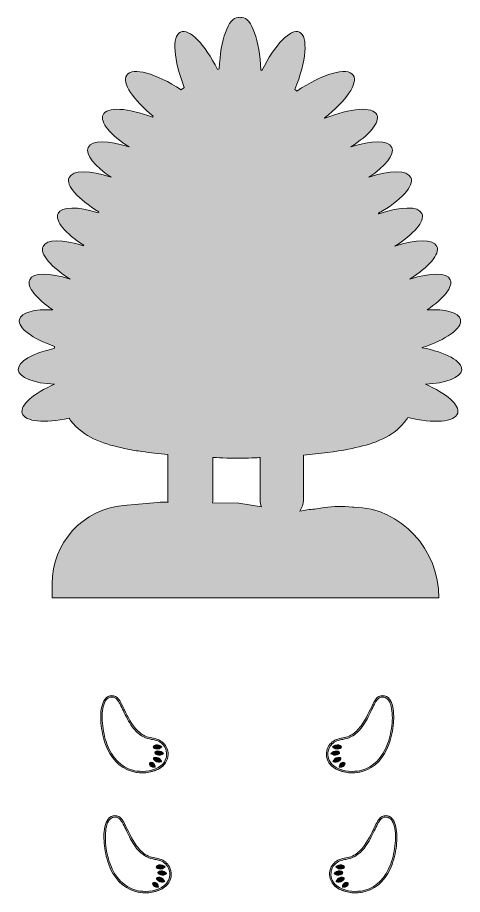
# Model space of a CAD drawing. Header units: millimetres. Extents: x 29 to 224, y -127 to -4.
# Drawn here: x 161.4 to 223.6, y -127.1 to -4.4 of the extents above; entities that cross this region are included whole.
import ezdxf

# ---------------------------------------------------------------- set-up
doc = ezdxf.new("R2010")
doc.units = ezdxf.units.MM
doc.header["$MEASUREMENT"] = 0
for name, color, linetype in [('e_0', 7, 'Continuous'), ('Layer 3', 7, 'Continuous'), ('Layer 4', 7, 'Continuous')]:
    doc.layers.add(name, color=color, linetype=linetype)

# ---------------------------------------------------------------- blocks, each defined once
blk = doc.blocks.new('block 11')
at = {"layer": 'Layer 4', "lineweight": 0}
blk.add_open_spline([(211.82, -116.8), (211.73, -116.93), (211.66, -117.06), (211.59, -117.2), (211.04, -118.25), (210.6, -119.38), (209.89, -120.34), (209.51, -120.86), (209.03, -121.32), (208.46, -121.65), (207.87, -121.99), (207.26, -121.98), (206.63, -122.17), (206.07, -122.34), (205.57, -122.73), (205.29, -123.26), (204.93, -123.95), (204.97, -124.84), (205.4, -125.48), (206.33, -126.88), (208.56, -127.13), (210.04, -126.73), (211.91, -126.22), (213.14, -124.7), (213.79, -122.92), (214.14, -121.97), (214.35, -120.97), (214.43, -119.97), (214.51, -119.08), (214.49, -118.18), (214.24, -117.33), (214.13, -116.97), (213.96, -116.61), (213.67, -116.37), (213.39, -116.14), (213.01, -116.05), (212.65, -116.13), (212.27, -116.22), (212.02, -116.49), (211.82, -116.8)], degree=3, knots=[0, 0, 0, 0, 1, 1, 1, 2, 2, 2, 3, 3, 3, 4, 4, 4, 5, 5, 5, 6, 6, 6, 7, 7, 7, 8, 8, 8, 9, 9, 9, 10, 10, 10, 11, 11, 11, 12, 12, 12, 13, 13, 13, 13], dxfattribs=at)
blk = doc.blocks.new('block 12')
at = {"layer": 'Layer 4', "lineweight": 0}
blk.add_open_spline([(176.13, -116.8), (176.21, -116.93), (176.29, -117.06), (176.36, -117.2), (176.91, -118.25), (177.35, -119.38), (178.06, -120.34), (178.44, -120.86), (178.92, -121.32), (179.48, -121.65), (180.08, -121.99), (180.68, -121.98), (181.32, -122.17), (181.88, -122.34), (182.38, -122.73), (182.65, -123.26), (183.02, -123.95), (182.98, -124.84), (182.55, -125.48), (181.62, -126.88), (179.38, -127.13), (177.91, -126.73), (176.03, -126.22), (174.81, -124.7), (174.15, -122.92), (173.8, -121.97), (173.6, -120.97), (173.52, -119.97), (173.44, -119.08), (173.45, -118.18), (173.71, -117.33), (173.82, -116.97), (173.98, -116.61), (174.27, -116.37), (174.55, -116.14), (174.94, -116.05), (175.29, -116.13), (175.67, -116.22), (175.93, -116.49), (176.13, -116.8)], degree=3, knots=[0, 0, 0, 0, 1, 1, 1, 2, 2, 2, 3, 3, 3, 4, 4, 4, 5, 5, 5, 6, 6, 6, 7, 7, 7, 8, 8, 8, 9, 9, 9, 10, 10, 10, 11, 11, 11, 12, 12, 12, 13, 13, 13, 13], dxfattribs=at)
blk = doc.blocks.new('block 13')
at = {"layer": 'Layer 4', "lineweight": 0}
blk.add_open_spline([(175.69, -100.02), (175.77, -100.14), (175.84, -100.28), (175.91, -100.41), (176.46, -101.47), (176.9, -102.59), (177.61, -103.55), (178, -104.07), (178.48, -104.54), (179.04, -104.86), (179.64, -105.21), (180.24, -105.19), (180.87, -105.38), (181.43, -105.55), (181.93, -105.95), (182.21, -106.47), (182.57, -107.16), (182.54, -108.05), (182.11, -108.69), (181.18, -110.09), (178.94, -110.34), (177.46, -109.94), (175.59, -109.43), (174.37, -107.91), (173.71, -106.13), (173.36, -105.18), (173.16, -104.18), (173.07, -103.18), (173, -102.3), (173.01, -101.39), (173.27, -100.55), (173.38, -100.19), (173.54, -99.83), (173.83, -99.59), (174.11, -99.35), (174.5, -99.26), (174.85, -99.34), (175.23, -99.43), (175.49, -99.7), (175.69, -100.02)], degree=3, knots=[0, 0, 0, 0, 1, 1, 1, 2, 2, 2, 3, 3, 3, 4, 4, 4, 5, 5, 5, 6, 6, 6, 7, 7, 7, 8, 8, 8, 9, 9, 9, 10, 10, 10, 11, 11, 11, 12, 12, 12, 13, 13, 13, 13], dxfattribs=at)
blk = doc.blocks.new('block 14')
at = {"layer": 'Layer 4', "lineweight": 0}
blk.add_open_spline([(211.37, -100.02), (211.29, -100.14), (211.22, -100.28), (211.15, -100.41), (210.6, -101.47), (210.16, -102.59), (209.45, -103.55), (209.06, -104.07), (208.58, -104.54), (208.02, -104.86), (207.42, -105.21), (206.82, -105.19), (206.19, -105.38), (205.63, -105.55), (205.13, -105.95), (204.85, -106.47), (204.49, -107.16), (204.52, -108.05), (204.95, -108.69), (205.88, -110.09), (208.12, -110.34), (209.6, -109.94), (211.47, -109.43), (212.69, -107.91), (213.35, -106.13), (213.7, -105.18), (213.9, -104.18), (213.99, -103.18), (214.06, -102.3), (214.05, -101.39), (213.79, -100.55), (213.68, -100.19), (213.52, -99.83), (213.23, -99.59), (212.95, -99.35), (212.56, -99.26), (212.21, -99.34), (211.83, -99.43), (211.57, -99.7), (211.37, -100.02)], degree=3, knots=[0, 0, 0, 0, 1, 1, 1, 2, 2, 2, 3, 3, 3, 4, 4, 4, 5, 5, 5, 6, 6, 6, 7, 7, 7, 8, 8, 8, 9, 9, 9, 10, 10, 10, 11, 11, 11, 12, 12, 12, 13, 13, 13, 13], dxfattribs=at)
blk = doc.blocks.new('block 15')
at = {"layer": 'e_0'}
h = blk.add_hatch(color=1, dxfattribs=at)
h.dxf.hatch_style = 2
edge = h.paths.add_edge_path()
edge.add_spline(control_points=[(212.91, -116.1), (212.83, -116.1), (212.74, -116.11), (212.65, -116.13), (212.27, -116.22), (212.02, -116.49), (211.82, -116.8), (211.73, -116.93), (211.66, -117.06), (211.59, -117.2), (211.04, -118.25), (210.6, -119.38), (209.89, -120.34), (209.51, -120.86), (209.03, -121.32), (208.46, -121.65), (207.87, -121.99), (207.26, -121.98), (206.63, -122.17), (206.07, -122.34), (205.57, -122.73), (205.29, -123.26), (204.93, -123.95), (204.97, -124.84), (205.4, -125.48), (206.07, -126.49), (207.42, -126.9), (208.67, -126.9), (209.16, -126.9), (209.63, -126.84), (210.04, -126.73), (211.91, -126.22), (213.14, -124.7), (213.79, -122.92), (214.14, -121.97), (214.35, -120.97), (214.43, -119.97), (214.51, -119.08), (214.49, -118.18), (214.24, -117.33), (214.13, -116.97), (213.96, -116.61), (213.67, -116.37), (213.46, -116.2), (213.19, -116.1), (212.91, -116.1), (212.91, -116.1), (212.91, -116.1), (212.91, -116.1)], knot_values=[0, 0, 0, 0, 1, 1, 1, 2, 2, 2, 3, 3, 3, 4, 4, 4, 5, 5, 5, 6, 6, 6, 7, 7, 7, 8, 8, 8, 9, 9, 9, 10, 10, 10, 11, 11, 11, 12, 12, 12, 13, 13, 13, 14, 14, 14, 15, 15, 15, 16, 16, 16, 16], degree=3, periodic=1)
edge = h.paths.add_edge_path()
edge.add_spline(control_points=[(212.91, -116.31), (213.14, -116.31), (213.37, -116.39), (213.55, -116.53), (213.76, -116.71), (213.92, -116.98), (214.04, -117.39), (214.26, -118.1), (214.32, -118.92), (214.23, -119.95), (214.14, -120.98), (213.93, -121.96), (213.61, -122.84), (212.89, -124.78), (211.61, -126.09), (209.99, -126.53), (209.59, -126.64), (209.13, -126.69), (208.67, -126.69), (207.28, -126.69), (206.12, -126.2), (205.56, -125.37), (205.18, -124.79), (205.14, -123.98), (205.47, -123.36), (205.72, -122.89), (206.16, -122.53), (206.69, -122.36), (206.9, -122.3), (207.13, -122.26), (207.34, -122.22), (207.74, -122.14), (208.15, -122.06), (208.56, -121.82), (209.12, -121.5), (209.62, -121.05), (210.05, -120.46), (210.56, -119.77), (210.94, -118.99), (211.31, -118.23), (211.45, -117.92), (211.61, -117.6), (211.77, -117.29), (211.83, -117.18), (211.9, -117.04), (211.98, -116.91), (212.2, -116.57), (212.42, -116.39), (212.7, -116.33), (212.77, -116.31), (212.84, -116.31), (212.91, -116.31)], knot_values=[0, 0, 0, 0, 0.352778, 0.352778, 0.352778, 0.705556, 0.705556, 0.705556, 1.058333, 1.058333, 1.058333, 1.411111, 1.411111, 1.411111, 1.763889, 1.763889, 1.763889, 2.116667, 2.116667, 2.116667, 2.469444, 2.469444, 2.469444, 2.822222, 2.822222, 2.822222, 3.175, 3.175, 3.175, 3.527778, 3.527778, 3.527778, 3.880556, 3.880556, 3.880556, 4.233333, 4.233333, 4.233333, 4.586111, 4.586111, 4.586111, 4.938889, 4.938889, 4.938889, 5.291667, 5.291667, 5.291667, 5.644444, 5.644444, 5.644444, 5.997222, 5.997222, 5.997222, 5.997222], degree=3, periodic=0)
edge.add_line((212.91, -116.31), (212.91, -116.31))
h = blk.add_hatch(color=1, dxfattribs=at)
h.dxf.hatch_style = 2
edge = h.paths.add_edge_path()
edge.add_spline(control_points=[(205.68, -124.21), (205.68, -124.21), (205.99, -124.47), (206.33, -124.43), (206.67, -124.39), (206.93, -124.23), (206.91, -124.06), (206.89, -123.9), (206.6, -123.8), (206.26, -123.84), (205.92, -123.88), (205.68, -124.21), (205.68, -124.21)], knot_values=[0, 0, 0, 0, 1, 1, 1, 2, 2, 2, 3, 3, 3, 4, 4, 4, 4], degree=3, periodic=1)
h = blk.add_hatch(color=1, dxfattribs=at)
h.dxf.hatch_style = 2
edge = h.paths.add_edge_path()
edge.add_spline(control_points=[(205.91, -123.27), (205.91, -123.27), (206.19, -123.57), (206.53, -123.57), (206.87, -123.57), (207.15, -123.43), (207.15, -123.27), (207.15, -123.1), (206.87, -122.97), (206.53, -122.97), (206.19, -122.97), (205.91, -123.27), (205.91, -123.27)], knot_values=[0, 0, 0, 0, 1, 1, 1, 2, 2, 2, 3, 3, 3, 4, 4, 4, 4], degree=3, periodic=1)
h = blk.add_hatch(color=1, dxfattribs=at)
h.dxf.hatch_style = 2
edge = h.paths.add_edge_path()
edge.add_spline(control_points=[(205.96, -125.33), (205.96, -125.33), (206.33, -125.49), (206.64, -125.35), (206.95, -125.21), (207.15, -124.97), (207.09, -124.82), (207.02, -124.67), (206.72, -124.66), (206.41, -124.8), (206.09, -124.94), (205.96, -125.33), (205.96, -125.33)], knot_values=[0, 0, 0, 0, 1, 1, 1, 2, 2, 2, 3, 3, 3, 4, 4, 4, 4], degree=3, periodic=1)
h = blk.add_hatch(color=1, dxfattribs=at)
h.dxf.hatch_style = 2
edge = h.paths.add_edge_path()
edge.add_spline(control_points=[(206.84, -126.1), (206.84, -126.1), (207.18, -126.19), (207.4, -126.03), (207.62, -125.86), (207.72, -125.63), (207.63, -125.5), (207.54, -125.38), (207.28, -125.41), (207.07, -125.57), (206.85, -125.73), (206.84, -126.1), (206.84, -126.1)], knot_values=[0, 0, 0, 0, 1, 1, 1, 2, 2, 2, 3, 3, 3, 4, 4, 4, 4], degree=3, periodic=1)
at = {"layer": 'e_0', "lineweight": 0}
for points, knots in [([(212.91, -116.1), (212.83, -116.1), (212.74, -116.11), (212.65, -116.13), (212.27, -116.22), (212.02, -116.49), (211.82, -116.8), (211.73, -116.93), (211.66, -117.06), (211.59, -117.2), (211.04, -118.25), (210.6, -119.38), (209.89, -120.34), (209.51, -120.86), (209.03, -121.32), (208.46, -121.65), (207.87, -121.99), (207.26, -121.98), (206.63, -122.17), (206.07, -122.34), (205.57, -122.73), (205.29, -123.26), (204.93, -123.95), (204.97, -124.84), (205.4, -125.48), (206.07, -126.49), (207.42, -126.9), (208.67, -126.9), (209.16, -126.9), (209.63, -126.84), (210.04, -126.73), (211.91, -126.22), (213.14, -124.7), (213.79, -122.92), (214.14, -121.97), (214.35, -120.97), (214.43, -119.97), (214.51, -119.08), (214.49, -118.18), (214.24, -117.33), (214.13, -116.97), (213.96, -116.61), (213.67, -116.37), (213.46, -116.2), (213.19, -116.1), (212.91, -116.1), (212.91, -116.1), (212.91, -116.1), (212.91, -116.1)], [0, 0, 0, 0, 1, 1, 1, 2, 2, 2, 3, 3, 3, 4, 4, 4, 5, 5, 5, 6, 6, 6, 7, 7, 7, 8, 8, 8, 9, 9, 9, 10, 10, 10, 11, 11, 11, 12, 12, 12, 13, 13, 13, 14, 14, 14, 15, 15, 15, 16, 16, 16, 16]), ([(212.91, -116.31), (213.14, -116.31), (213.37, -116.39), (213.55, -116.53), (213.76, -116.71), (213.92, -116.98), (214.04, -117.39), (214.26, -118.1), (214.32, -118.92), (214.23, -119.95), (214.14, -120.98), (213.93, -121.96), (213.61, -122.84), (212.89, -124.78), (211.61, -126.09), (209.99, -126.53), (209.59, -126.64), (209.13, -126.69), (208.67, -126.69), (207.28, -126.69), (206.12, -126.2), (205.56, -125.37), (205.18, -124.79), (205.14, -123.98), (205.47, -123.36), (205.72, -122.89), (206.16, -122.53), (206.69, -122.36), (206.9, -122.3), (207.13, -122.26), (207.34, -122.22), (207.74, -122.14), (208.15, -122.06), (208.56, -121.82), (209.12, -121.5), (209.62, -121.05), (210.05, -120.46), (210.56, -119.77), (210.94, -118.99), (211.31, -118.23), (211.45, -117.92), (211.61, -117.6), (211.77, -117.29), (211.83, -117.18), (211.9, -117.04), (211.98, -116.91), (212.2, -116.57), (212.42, -116.39), (212.7, -116.33), (212.77, -116.31), (212.84, -116.31), (212.91, -116.31)], [0, 0, 0, 0, 1, 1, 1, 2, 2, 2, 3, 3, 3, 4, 4, 4, 5, 5, 5, 6, 6, 6, 7, 7, 7, 8, 8, 8, 9, 9, 9, 10, 10, 10, 11, 11, 11, 12, 12, 12, 13, 13, 13, 14, 14, 14, 15, 15, 15, 16, 16, 16, 17, 17, 17, 17]), ([(205.68, -124.21), (205.68, -124.21), (205.99, -124.47), (206.33, -124.43), (206.67, -124.39), (206.93, -124.23), (206.91, -124.06), (206.89, -123.9), (206.6, -123.8), (206.26, -123.84), (205.92, -123.88), (205.68, -124.21), (205.68, -124.21)], [0, 0, 0, 0, 1, 1, 1, 2, 2, 2, 3, 3, 3, 4, 4, 4, 4]), ([(205.91, -123.27), (205.91, -123.27), (206.19, -123.57), (206.53, -123.57), (206.87, -123.57), (207.15, -123.43), (207.15, -123.27), (207.15, -123.1), (206.87, -122.97), (206.53, -122.97), (206.19, -122.97), (205.91, -123.27), (205.91, -123.27)], [0, 0, 0, 0, 1, 1, 1, 2, 2, 2, 3, 3, 3, 4, 4, 4, 4]), ([(205.96, -125.33), (205.96, -125.33), (206.33, -125.49), (206.64, -125.35), (206.95, -125.21), (207.15, -124.97), (207.09, -124.82), (207.02, -124.67), (206.72, -124.66), (206.41, -124.8), (206.09, -124.94), (205.96, -125.33), (205.96, -125.33)], [0, 0, 0, 0, 1, 1, 1, 2, 2, 2, 3, 3, 3, 4, 4, 4, 4]), ([(206.84, -126.1), (206.84, -126.1), (207.18, -126.19), (207.4, -126.03), (207.62, -125.86), (207.72, -125.63), (207.63, -125.5), (207.54, -125.38), (207.28, -125.41), (207.07, -125.57), (206.85, -125.73), (206.84, -126.1), (206.84, -126.1)], [0, 0, 0, 0, 1, 1, 1, 2, 2, 2, 3, 3, 3, 4, 4, 4, 4])]:
    blk.add_open_spline(points, degree=3, knots=knots, dxfattribs=at)
blk = doc.blocks.new('block 16')
at = {"layer": 'e_0'}
h = blk.add_hatch(color=1, dxfattribs=at)
h.dxf.hatch_style = 2
edge = h.paths.add_edge_path()
edge.add_spline(control_points=[(175.03, -116.1), (174.76, -116.1), (174.49, -116.2), (174.27, -116.37), (173.98, -116.61), (173.82, -116.97), (173.71, -117.33), (173.45, -118.18), (173.44, -119.08), (173.52, -119.97), (173.6, -120.97), (173.8, -121.97), (174.15, -122.92), (174.81, -124.7), (176.03, -126.22), (177.91, -126.73), (178.32, -126.84), (178.79, -126.9), (179.27, -126.9), (180.53, -126.9), (181.88, -126.49), (182.55, -125.48), (182.98, -124.84), (183.02, -123.95), (182.65, -123.26), (182.38, -122.73), (181.88, -122.34), (181.32, -122.17), (180.68, -121.98), (180.08, -121.99), (179.48, -121.65), (178.92, -121.32), (178.44, -120.86), (178.06, -120.34), (177.35, -119.38), (176.91, -118.25), (176.36, -117.2), (176.29, -117.06), (176.21, -116.93), (176.13, -116.8), (175.93, -116.49), (175.67, -116.22), (175.29, -116.13), (175.21, -116.11), (175.12, -116.1), (175.03, -116.1), (175.03, -116.1), (175.03, -116.1), (175.03, -116.1)], knot_values=[0, 0, 0, 0, 1, 1, 1, 2, 2, 2, 3, 3, 3, 4, 4, 4, 5, 5, 5, 6, 6, 6, 7, 7, 7, 8, 8, 8, 9, 9, 9, 10, 10, 10, 11, 11, 11, 12, 12, 12, 13, 13, 13, 14, 14, 14, 15, 15, 15, 16, 16, 16, 16], degree=3, periodic=1)
edge = h.paths.add_edge_path()
edge.add_spline(control_points=[(175.03, -116.31), (175.11, -116.31), (175.18, -116.31), (175.25, -116.33), (175.52, -116.39), (175.74, -116.57), (175.96, -116.91), (176.05, -117.04), (176.12, -117.18), (176.18, -117.29), (176.34, -117.6), (176.49, -117.92), (176.64, -118.23), (177.01, -118.99), (177.38, -119.77), (177.89, -120.46), (178.33, -121.05), (178.83, -121.5), (179.38, -121.82), (179.8, -122.06), (180.21, -122.14), (180.61, -122.22), (180.82, -122.26), (181.04, -122.3), (181.26, -122.36), (181.79, -122.53), (182.23, -122.89), (182.48, -123.36), (182.81, -123.98), (182.77, -124.79), (182.38, -125.37), (181.83, -126.2), (180.67, -126.69), (179.27, -126.69), (178.81, -126.69), (178.36, -126.64), (177.96, -126.53), (176.34, -126.09), (175.06, -124.78), (174.34, -122.84), (174.01, -121.96), (173.8, -120.98), (173.72, -119.95), (173.63, -118.92), (173.69, -118.1), (173.9, -117.39), (174.03, -116.98), (174.19, -116.71), (174.4, -116.53), (174.57, -116.39), (174.8, -116.31), (175.03, -116.31)], knot_values=[0, 0, 0, 0, 0.352778, 0.352778, 0.352778, 0.705556, 0.705556, 0.705556, 1.058333, 1.058333, 1.058333, 1.411111, 1.411111, 1.411111, 1.763889, 1.763889, 1.763889, 2.116667, 2.116667, 2.116667, 2.469444, 2.469444, 2.469444, 2.822222, 2.822222, 2.822222, 3.175, 3.175, 3.175, 3.527778, 3.527778, 3.527778, 3.880556, 3.880556, 3.880556, 4.233333, 4.233333, 4.233333, 4.586111, 4.586111, 4.586111, 4.938889, 4.938889, 4.938889, 5.291667, 5.291667, 5.291667, 5.644444, 5.644444, 5.644444, 5.997222, 5.997222, 5.997222, 5.997222], degree=3, periodic=0)
edge.add_line((175.03, -116.31), (175.03, -116.31))
h = blk.add_hatch(color=1, dxfattribs=at)
h.dxf.hatch_style = 2
edge = h.paths.add_edge_path()
edge.add_spline(control_points=[(182.03, -123.27), (182.03, -123.27), (181.76, -123.57), (181.42, -123.57), (181.08, -123.57), (180.8, -123.43), (180.8, -123.27), (180.8, -123.1), (181.08, -122.97), (181.42, -122.97), (181.76, -122.97), (182.03, -123.27), (182.03, -123.27)], knot_values=[0, 0, 0, 0, 1, 1, 1, 2, 2, 2, 3, 3, 3, 4, 4, 4, 4], degree=3, periodic=1)
h = blk.add_hatch(color=1, dxfattribs=at)
h.dxf.hatch_style = 2
edge = h.paths.add_edge_path()
edge.add_spline(control_points=[(182.26, -124.21), (182.26, -124.21), (181.95, -124.47), (181.62, -124.43), (181.28, -124.39), (181.02, -124.23), (181.04, -124.06), (181.06, -123.9), (181.35, -123.8), (181.69, -123.84), (182.02, -123.88), (182.26, -124.21), (182.26, -124.21)], knot_values=[0, 0, 0, 0, 1, 1, 1, 2, 2, 2, 3, 3, 3, 4, 4, 4, 4], degree=3, periodic=1)
h = blk.add_hatch(color=1, dxfattribs=at)
h.dxf.hatch_style = 2
edge = h.paths.add_edge_path()
edge.add_spline(control_points=[(181.99, -125.33), (181.99, -125.33), (181.62, -125.49), (181.31, -125.35), (180.99, -125.21), (180.8, -124.97), (180.86, -124.82), (180.93, -124.67), (181.23, -124.66), (181.54, -124.8), (181.85, -124.94), (181.99, -125.33), (181.99, -125.33)], knot_values=[0, 0, 0, 0, 1, 1, 1, 2, 2, 2, 3, 3, 3, 4, 4, 4, 4], degree=3, periodic=1)
h = blk.add_hatch(color=1, dxfattribs=at)
h.dxf.hatch_style = 2
edge = h.paths.add_edge_path()
edge.add_spline(control_points=[(181.11, -126.1), (181.11, -126.1), (180.76, -126.19), (180.55, -126.03), (180.33, -125.86), (180.23, -125.63), (180.32, -125.5), (180.41, -125.38), (180.66, -125.41), (180.88, -125.57), (181.1, -125.73), (181.11, -126.1), (181.11, -126.1)], knot_values=[0, 0, 0, 0, 1, 1, 1, 2, 2, 2, 3, 3, 3, 4, 4, 4, 4], degree=3, periodic=1)
at = {"layer": 'e_0', "lineweight": 0}
for points, knots in [([(175.03, -116.1), (174.76, -116.1), (174.49, -116.2), (174.27, -116.37), (173.98, -116.61), (173.82, -116.97), (173.71, -117.33), (173.45, -118.18), (173.44, -119.08), (173.52, -119.97), (173.6, -120.97), (173.8, -121.97), (174.15, -122.92), (174.81, -124.7), (176.03, -126.22), (177.91, -126.73), (178.32, -126.84), (178.79, -126.9), (179.27, -126.9), (180.53, -126.9), (181.88, -126.49), (182.55, -125.48), (182.98, -124.84), (183.02, -123.95), (182.65, -123.26), (182.38, -122.73), (181.88, -122.34), (181.32, -122.17), (180.68, -121.98), (180.08, -121.99), (179.48, -121.65), (178.92, -121.32), (178.44, -120.86), (178.06, -120.34), (177.35, -119.38), (176.91, -118.25), (176.36, -117.2), (176.29, -117.06), (176.21, -116.93), (176.13, -116.8), (175.93, -116.49), (175.67, -116.22), (175.29, -116.13), (175.21, -116.11), (175.12, -116.1), (175.03, -116.1), (175.03, -116.1), (175.03, -116.1), (175.03, -116.1)], [0, 0, 0, 0, 1, 1, 1, 2, 2, 2, 3, 3, 3, 4, 4, 4, 5, 5, 5, 6, 6, 6, 7, 7, 7, 8, 8, 8, 9, 9, 9, 10, 10, 10, 11, 11, 11, 12, 12, 12, 13, 13, 13, 14, 14, 14, 15, 15, 15, 16, 16, 16, 16]), ([(175.03, -116.31), (175.11, -116.31), (175.18, -116.31), (175.25, -116.33), (175.52, -116.39), (175.74, -116.57), (175.96, -116.91), (176.05, -117.04), (176.12, -117.18), (176.18, -117.29), (176.34, -117.6), (176.49, -117.92), (176.64, -118.23), (177.01, -118.99), (177.38, -119.77), (177.89, -120.46), (178.33, -121.05), (178.83, -121.5), (179.38, -121.82), (179.8, -122.06), (180.21, -122.14), (180.61, -122.22), (180.82, -122.26), (181.04, -122.3), (181.26, -122.36), (181.79, -122.53), (182.23, -122.89), (182.48, -123.36), (182.81, -123.98), (182.77, -124.79), (182.38, -125.37), (181.83, -126.2), (180.67, -126.69), (179.27, -126.69), (178.81, -126.69), (178.36, -126.64), (177.96, -126.53), (176.34, -126.09), (175.06, -124.78), (174.34, -122.84), (174.01, -121.96), (173.8, -120.98), (173.72, -119.95), (173.63, -118.92), (173.69, -118.1), (173.9, -117.39), (174.03, -116.98), (174.19, -116.71), (174.4, -116.53), (174.57, -116.39), (174.8, -116.31), (175.03, -116.31)], [0, 0, 0, 0, 1, 1, 1, 2, 2, 2, 3, 3, 3, 4, 4, 4, 5, 5, 5, 6, 6, 6, 7, 7, 7, 8, 8, 8, 9, 9, 9, 10, 10, 10, 11, 11, 11, 12, 12, 12, 13, 13, 13, 14, 14, 14, 15, 15, 15, 16, 16, 16, 17, 17, 17, 17]), ([(182.03, -123.27), (182.03, -123.27), (181.76, -123.57), (181.42, -123.57), (181.08, -123.57), (180.8, -123.43), (180.8, -123.27), (180.8, -123.1), (181.08, -122.97), (181.42, -122.97), (181.76, -122.97), (182.03, -123.27), (182.03, -123.27)], [0, 0, 0, 0, 1, 1, 1, 2, 2, 2, 3, 3, 3, 4, 4, 4, 4]), ([(182.26, -124.21), (182.26, -124.21), (181.95, -124.47), (181.62, -124.43), (181.28, -124.39), (181.02, -124.23), (181.04, -124.06), (181.06, -123.9), (181.35, -123.8), (181.69, -123.84), (182.02, -123.88), (182.26, -124.21), (182.26, -124.21)], [0, 0, 0, 0, 1, 1, 1, 2, 2, 2, 3, 3, 3, 4, 4, 4, 4]), ([(181.99, -125.33), (181.99, -125.33), (181.62, -125.49), (181.31, -125.35), (180.99, -125.21), (180.8, -124.97), (180.86, -124.82), (180.93, -124.67), (181.23, -124.66), (181.54, -124.8), (181.85, -124.94), (181.99, -125.33), (181.99, -125.33)], [0, 0, 0, 0, 1, 1, 1, 2, 2, 2, 3, 3, 3, 4, 4, 4, 4]), ([(181.11, -126.1), (181.11, -126.1), (180.76, -126.19), (180.55, -126.03), (180.33, -125.86), (180.23, -125.63), (180.32, -125.5), (180.41, -125.38), (180.66, -125.41), (180.88, -125.57), (181.1, -125.73), (181.11, -126.1), (181.11, -126.1)], [0, 0, 0, 0, 1, 1, 1, 2, 2, 2, 3, 3, 3, 4, 4, 4, 4])]:
    blk.add_open_spline(points, degree=3, knots=knots, dxfattribs=at)
blk = doc.blocks.new('block 17')
at = {"layer": 'e_0'}
h = blk.add_hatch(color=1, dxfattribs=at)
h.dxf.hatch_style = 2
edge = h.paths.add_edge_path()
edge.add_spline(control_points=[(174.59, -99.32), (174.32, -99.32), (174.04, -99.41), (173.83, -99.59), (173.54, -99.83), (173.38, -100.19), (173.27, -100.55), (173.01, -101.39), (173, -102.3), (173.07, -103.18), (173.16, -104.18), (173.36, -105.18), (173.71, -106.13), (174.37, -107.91), (175.59, -109.43), (177.46, -109.94), (177.88, -110.05), (178.35, -110.11), (178.83, -110.11), (180.09, -110.11), (181.44, -109.7), (182.11, -108.69), (182.54, -108.05), (182.57, -107.16), (182.21, -106.47), (181.93, -105.95), (181.43, -105.55), (180.87, -105.38), (180.24, -105.19), (179.64, -105.21), (179.04, -104.86), (178.48, -104.54), (178, -104.07), (177.61, -103.55), (176.9, -102.59), (176.46, -101.47), (175.91, -100.41), (175.84, -100.28), (175.77, -100.14), (175.69, -100.01), (175.49, -99.7), (175.23, -99.43), (174.85, -99.34), (174.76, -99.32), (174.68, -99.32), (174.59, -99.32), (174.59, -99.32), (174.59, -99.32), (174.59, -99.32)], knot_values=[0, 0, 0, 0, 1, 1, 1, 2, 2, 2, 3, 3, 3, 4, 4, 4, 5, 5, 5, 6, 6, 6, 7, 7, 7, 8, 8, 8, 9, 9, 9, 10, 10, 10, 11, 11, 11, 12, 12, 12, 13, 13, 13, 14, 14, 14, 15, 15, 15, 16, 16, 16, 16], degree=3, periodic=1)
edge = h.paths.add_edge_path()
edge.add_spline(control_points=[(174.59, -99.52), (174.66, -99.52), (174.74, -99.53), (174.81, -99.54), (175.08, -99.61), (175.3, -99.79), (175.52, -100.13), (175.6, -100.25), (175.67, -100.39), (175.74, -100.51), (175.9, -100.81), (176.05, -101.13), (176.2, -101.44), (176.56, -102.2), (176.94, -102.98), (177.45, -103.67), (177.89, -104.26), (178.39, -104.72), (178.94, -105.04), (179.35, -105.28), (179.77, -105.35), (180.16, -105.43), (180.38, -105.47), (180.6, -105.51), (180.82, -105.58), (181.34, -105.74), (181.78, -106.1), (182.03, -106.57), (182.36, -107.19), (182.33, -108), (181.94, -108.58), (181.39, -109.41), (180.22, -109.91), (178.83, -109.91), (178.37, -109.91), (177.92, -109.85), (177.52, -109.74), (175.9, -109.3), (174.61, -107.99), (173.9, -106.06), (173.57, -105.17), (173.36, -104.2), (173.27, -103.16), (173.18, -102.13), (173.24, -101.32), (173.46, -100.61), (173.58, -100.2), (173.74, -99.92), (173.96, -99.74), (174.13, -99.6), (174.36, -99.52), (174.59, -99.52)], knot_values=[0, 0, 0, 0, 0.352778, 0.352778, 0.352778, 0.705556, 0.705556, 0.705556, 1.058333, 1.058333, 1.058333, 1.411111, 1.411111, 1.411111, 1.763889, 1.763889, 1.763889, 2.116667, 2.116667, 2.116667, 2.469444, 2.469444, 2.469444, 2.822222, 2.822222, 2.822222, 3.175, 3.175, 3.175, 3.527778, 3.527778, 3.527778, 3.880556, 3.880556, 3.880556, 4.233333, 4.233333, 4.233333, 4.586111, 4.586111, 4.586111, 4.938889, 4.938889, 4.938889, 5.291667, 5.291667, 5.291667, 5.644444, 5.644444, 5.644444, 5.997222, 5.997222, 5.997222, 5.997222], degree=3, periodic=0)
edge.add_line((174.59, -99.52), (174.59, -99.52))
h = blk.add_hatch(color=1, dxfattribs=at)
h.dxf.hatch_style = 2
edge = h.paths.add_edge_path()
edge.add_spline(control_points=[(181.59, -106.48), (181.59, -106.48), (181.31, -106.78), (180.97, -106.78), (180.63, -106.78), (180.36, -106.65), (180.36, -106.48), (180.36, -106.32), (180.63, -106.18), (180.97, -106.18), (181.31, -106.18), (181.59, -106.48), (181.59, -106.48)], knot_values=[0, 0, 0, 0, 1, 1, 1, 2, 2, 2, 3, 3, 3, 4, 4, 4, 4], degree=3, periodic=1)
h = blk.add_hatch(color=1, dxfattribs=at)
h.dxf.hatch_style = 2
edge = h.paths.add_edge_path()
edge.add_spline(control_points=[(181.54, -108.54), (181.54, -108.54), (181.17, -108.7), (180.86, -108.56), (180.55, -108.42), (180.35, -108.19), (180.42, -108.04), (180.48, -107.89), (180.79, -107.88), (181.1, -108.02), (181.41, -108.15), (181.54, -108.54), (181.54, -108.54)], knot_values=[0, 0, 0, 0, 1, 1, 1, 2, 2, 2, 3, 3, 3, 4, 4, 4, 4], degree=3, periodic=1)
h = blk.add_hatch(color=1, dxfattribs=at)
h.dxf.hatch_style = 2
edge = h.paths.add_edge_path()
edge.add_spline(control_points=[(181.82, -107.42), (181.82, -107.42), (181.51, -107.69), (181.17, -107.65), (180.84, -107.61), (180.58, -107.44), (180.6, -107.28), (180.62, -107.11), (180.9, -107.01), (181.24, -107.06), (181.58, -107.1), (181.82, -107.42), (181.82, -107.42)], knot_values=[0, 0, 0, 0, 1, 1, 1, 2, 2, 2, 3, 3, 3, 4, 4, 4, 4], degree=3, periodic=1)
h = blk.add_hatch(color=1, dxfattribs=at)
h.dxf.hatch_style = 2
edge = h.paths.add_edge_path()
edge.add_spline(control_points=[(180.66, -109.31), (180.66, -109.31), (180.32, -109.41), (180.1, -109.24), (179.88, -109.08), (179.78, -108.84), (179.87, -108.72), (179.97, -108.59), (180.22, -108.62), (180.44, -108.78), (180.66, -108.95), (180.66, -109.31), (180.66, -109.31)], knot_values=[0, 0, 0, 0, 1, 1, 1, 2, 2, 2, 3, 3, 3, 4, 4, 4, 4], degree=3, periodic=1)
at = {"layer": 'e_0', "lineweight": 0}
for points, knots in [([(174.59, -99.32), (174.32, -99.32), (174.04, -99.41), (173.83, -99.59), (173.54, -99.83), (173.38, -100.19), (173.27, -100.55), (173.01, -101.39), (173, -102.3), (173.07, -103.18), (173.16, -104.18), (173.36, -105.18), (173.71, -106.13), (174.37, -107.91), (175.59, -109.43), (177.46, -109.94), (177.88, -110.05), (178.35, -110.11), (178.83, -110.11), (180.09, -110.11), (181.44, -109.7), (182.11, -108.69), (182.54, -108.05), (182.57, -107.16), (182.21, -106.47), (181.93, -105.95), (181.43, -105.55), (180.87, -105.38), (180.24, -105.19), (179.64, -105.21), (179.04, -104.86), (178.48, -104.54), (178, -104.07), (177.61, -103.55), (176.9, -102.59), (176.46, -101.47), (175.91, -100.41), (175.84, -100.28), (175.77, -100.14), (175.69, -100.01), (175.49, -99.7), (175.23, -99.43), (174.85, -99.34), (174.76, -99.32), (174.68, -99.32), (174.59, -99.32), (174.59, -99.32), (174.59, -99.32), (174.59, -99.32)], [0, 0, 0, 0, 1, 1, 1, 2, 2, 2, 3, 3, 3, 4, 4, 4, 5, 5, 5, 6, 6, 6, 7, 7, 7, 8, 8, 8, 9, 9, 9, 10, 10, 10, 11, 11, 11, 12, 12, 12, 13, 13, 13, 14, 14, 14, 15, 15, 15, 16, 16, 16, 16]), ([(174.59, -99.52), (174.66, -99.52), (174.74, -99.53), (174.81, -99.54), (175.08, -99.61), (175.3, -99.79), (175.52, -100.13), (175.6, -100.25), (175.67, -100.39), (175.74, -100.51), (175.9, -100.81), (176.05, -101.13), (176.2, -101.44), (176.56, -102.2), (176.94, -102.98), (177.45, -103.67), (177.89, -104.26), (178.39, -104.72), (178.94, -105.04), (179.35, -105.28), (179.77, -105.35), (180.16, -105.43), (180.38, -105.47), (180.6, -105.51), (180.82, -105.58), (181.34, -105.74), (181.78, -106.1), (182.03, -106.57), (182.36, -107.19), (182.33, -108), (181.94, -108.58), (181.39, -109.41), (180.22, -109.91), (178.83, -109.91), (178.37, -109.91), (177.92, -109.85), (177.52, -109.74), (175.9, -109.3), (174.61, -107.99), (173.9, -106.06), (173.57, -105.17), (173.36, -104.2), (173.27, -103.16), (173.18, -102.13), (173.24, -101.32), (173.46, -100.61), (173.58, -100.2), (173.74, -99.92), (173.96, -99.74), (174.13, -99.6), (174.36, -99.52), (174.59, -99.52)], [0, 0, 0, 0, 1, 1, 1, 2, 2, 2, 3, 3, 3, 4, 4, 4, 5, 5, 5, 6, 6, 6, 7, 7, 7, 8, 8, 8, 9, 9, 9, 10, 10, 10, 11, 11, 11, 12, 12, 12, 13, 13, 13, 14, 14, 14, 15, 15, 15, 16, 16, 16, 17, 17, 17, 17]), ([(181.59, -106.48), (181.59, -106.48), (181.31, -106.78), (180.97, -106.78), (180.63, -106.78), (180.36, -106.65), (180.36, -106.48), (180.36, -106.32), (180.63, -106.18), (180.97, -106.18), (181.31, -106.18), (181.59, -106.48), (181.59, -106.48)], [0, 0, 0, 0, 1, 1, 1, 2, 2, 2, 3, 3, 3, 4, 4, 4, 4]), ([(181.54, -108.54), (181.54, -108.54), (181.17, -108.7), (180.86, -108.56), (180.55, -108.42), (180.35, -108.19), (180.42, -108.04), (180.48, -107.89), (180.79, -107.88), (181.1, -108.02), (181.41, -108.15), (181.54, -108.54), (181.54, -108.54)], [0, 0, 0, 0, 1, 1, 1, 2, 2, 2, 3, 3, 3, 4, 4, 4, 4]), ([(181.82, -107.42), (181.82, -107.42), (181.51, -107.69), (181.17, -107.65), (180.84, -107.61), (180.58, -107.44), (180.6, -107.28), (180.62, -107.11), (180.9, -107.01), (181.24, -107.06), (181.58, -107.1), (181.82, -107.42), (181.82, -107.42)], [0, 0, 0, 0, 1, 1, 1, 2, 2, 2, 3, 3, 3, 4, 4, 4, 4]), ([(180.66, -109.31), (180.66, -109.31), (180.32, -109.41), (180.1, -109.24), (179.88, -109.08), (179.78, -108.84), (179.87, -108.72), (179.97, -108.59), (180.22, -108.62), (180.44, -108.78), (180.66, -108.95), (180.66, -109.31), (180.66, -109.31)], [0, 0, 0, 0, 1, 1, 1, 2, 2, 2, 3, 3, 3, 4, 4, 4, 4])]:
    blk.add_open_spline(points, degree=3, knots=knots, dxfattribs=at)
blk = doc.blocks.new('block 18')
at = {"layer": 'e_0'}
h = blk.add_hatch(color=1, dxfattribs=at)
h.dxf.hatch_style = 2
edge = h.paths.add_edge_path()
edge.add_spline(control_points=[(212.47, -99.32), (212.38, -99.32), (212.3, -99.32), (212.21, -99.34), (211.83, -99.43), (211.57, -99.7), (211.37, -100.01), (211.29, -100.14), (211.22, -100.28), (211.15, -100.41), (210.6, -101.47), (210.16, -102.59), (209.45, -103.55), (209.06, -104.07), (208.58, -104.54), (208.02, -104.86), (207.42, -105.21), (206.82, -105.19), (206.19, -105.38), (205.63, -105.55), (205.13, -105.95), (204.85, -106.47), (204.49, -107.16), (204.52, -108.05), (204.95, -108.69), (205.62, -109.7), (206.97, -110.11), (208.23, -110.11), (208.71, -110.11), (209.18, -110.05), (209.6, -109.94), (211.47, -109.43), (212.69, -107.91), (213.35, -106.13), (213.7, -105.18), (213.9, -104.18), (213.99, -103.18), (214.06, -102.3), (214.05, -101.39), (213.79, -100.55), (213.68, -100.19), (213.52, -99.83), (213.23, -99.59), (213.02, -99.41), (212.74, -99.32), (212.47, -99.32), (212.47, -99.32), (212.47, -99.32), (212.47, -99.32)], knot_values=[0, 0, 0, 0, 1, 1, 1, 2, 2, 2, 3, 3, 3, 4, 4, 4, 5, 5, 5, 6, 6, 6, 7, 7, 7, 8, 8, 8, 9, 9, 9, 10, 10, 10, 11, 11, 11, 12, 12, 12, 13, 13, 13, 14, 14, 14, 15, 15, 15, 16, 16, 16, 16], degree=3, periodic=1)
edge = h.paths.add_edge_path()
edge.add_spline(control_points=[(212.47, -99.52), (212.7, -99.52), (212.93, -99.6), (213.1, -99.74), (213.32, -99.92), (213.48, -100.2), (213.6, -100.61), (213.82, -101.32), (213.88, -102.13), (213.79, -103.16), (213.7, -104.2), (213.49, -105.17), (213.16, -106.06), (212.45, -107.99), (211.16, -109.3), (209.54, -109.74), (209.14, -109.85), (208.69, -109.91), (208.23, -109.91), (206.84, -109.91), (205.67, -109.41), (205.12, -108.58), (204.73, -108), (204.7, -107.19), (205.03, -106.57), (205.28, -106.1), (205.72, -105.74), (206.24, -105.58), (206.46, -105.51), (206.68, -105.47), (206.9, -105.43), (207.29, -105.35), (207.71, -105.28), (208.12, -105.04), (208.67, -104.72), (209.17, -104.26), (209.61, -103.67), (210.12, -102.98), (210.5, -102.2), (210.86, -101.44), (211.01, -101.13), (211.16, -100.81), (211.32, -100.51), (211.39, -100.39), (211.46, -100.25), (211.54, -100.13), (211.76, -99.79), (211.98, -99.61), (212.25, -99.54), (212.32, -99.53), (212.4, -99.52), (212.47, -99.52)], knot_values=[0, 0, 0, 0, 0.352778, 0.352778, 0.352778, 0.705556, 0.705556, 0.705556, 1.058333, 1.058333, 1.058333, 1.411111, 1.411111, 1.411111, 1.763889, 1.763889, 1.763889, 2.116667, 2.116667, 2.116667, 2.469444, 2.469444, 2.469444, 2.822222, 2.822222, 2.822222, 3.175, 3.175, 3.175, 3.527778, 3.527778, 3.527778, 3.880556, 3.880556, 3.880556, 4.233333, 4.233333, 4.233333, 4.586111, 4.586111, 4.586111, 4.938889, 4.938889, 4.938889, 5.291667, 5.291667, 5.291667, 5.644444, 5.644444, 5.644444, 5.997222, 5.997222, 5.997222, 5.997222], degree=3, periodic=0)
edge.add_line((212.47, -99.52), (212.47, -99.52))
h = blk.add_hatch(color=1, dxfattribs=at)
h.dxf.hatch_style = 2
edge = h.paths.add_edge_path()
edge.add_spline(control_points=[(205.47, -106.48), (205.47, -106.48), (205.75, -106.78), (206.09, -106.78), (206.43, -106.78), (206.7, -106.65), (206.7, -106.48), (206.7, -106.32), (206.43, -106.18), (206.09, -106.18), (205.75, -106.18), (205.47, -106.48), (205.47, -106.48)], knot_values=[0, 0, 0, 0, 1, 1, 1, 2, 2, 2, 3, 3, 3, 4, 4, 4, 4], degree=3, periodic=1)
h = blk.add_hatch(color=1, dxfattribs=at)
h.dxf.hatch_style = 2
edge = h.paths.add_edge_path()
edge.add_spline(control_points=[(205.24, -107.42), (205.24, -107.42), (205.55, -107.69), (205.89, -107.65), (206.22, -107.61), (206.48, -107.44), (206.46, -107.28), (206.44, -107.11), (206.16, -107.01), (205.82, -107.06), (205.48, -107.1), (205.24, -107.42), (205.24, -107.42)], knot_values=[0, 0, 0, 0, 1, 1, 1, 2, 2, 2, 3, 3, 3, 4, 4, 4, 4], degree=3, periodic=1)
h = blk.add_hatch(color=1, dxfattribs=at)
h.dxf.hatch_style = 2
edge = h.paths.add_edge_path()
edge.add_spline(control_points=[(205.52, -108.54), (205.52, -108.54), (205.89, -108.7), (206.2, -108.56), (206.51, -108.42), (206.71, -108.19), (206.64, -108.04), (206.58, -107.89), (206.27, -107.88), (205.96, -108.02), (205.65, -108.15), (205.52, -108.54), (205.52, -108.54)], knot_values=[0, 0, 0, 0, 1, 1, 1, 2, 2, 2, 3, 3, 3, 4, 4, 4, 4], degree=3, periodic=1)
h = blk.add_hatch(color=1, dxfattribs=at)
h.dxf.hatch_style = 2
edge = h.paths.add_edge_path()
edge.add_spline(control_points=[(206.4, -109.31), (206.4, -109.31), (206.74, -109.41), (206.96, -109.24), (207.18, -109.08), (207.28, -108.84), (207.19, -108.72), (207.09, -108.59), (206.84, -108.62), (206.62, -108.78), (206.41, -108.95), (206.4, -109.31), (206.4, -109.31)], knot_values=[0, 0, 0, 0, 1, 1, 1, 2, 2, 2, 3, 3, 3, 4, 4, 4, 4], degree=3, periodic=1)
at = {"layer": 'e_0', "lineweight": 0}
for points, knots in [([(212.47, -99.32), (212.38, -99.32), (212.3, -99.32), (212.21, -99.34), (211.83, -99.43), (211.57, -99.7), (211.37, -100.01), (211.29, -100.14), (211.22, -100.28), (211.15, -100.41), (210.6, -101.47), (210.16, -102.59), (209.45, -103.55), (209.06, -104.07), (208.58, -104.54), (208.02, -104.86), (207.42, -105.21), (206.82, -105.19), (206.19, -105.38), (205.63, -105.55), (205.13, -105.95), (204.85, -106.47), (204.49, -107.16), (204.52, -108.05), (204.95, -108.69), (205.62, -109.7), (206.97, -110.11), (208.23, -110.11), (208.71, -110.11), (209.18, -110.05), (209.6, -109.94), (211.47, -109.43), (212.69, -107.91), (213.35, -106.13), (213.7, -105.18), (213.9, -104.18), (213.99, -103.18), (214.06, -102.3), (214.05, -101.39), (213.79, -100.55), (213.68, -100.19), (213.52, -99.83), (213.23, -99.59), (213.02, -99.41), (212.74, -99.32), (212.47, -99.32), (212.47, -99.32), (212.47, -99.32), (212.47, -99.32)], [0, 0, 0, 0, 1, 1, 1, 2, 2, 2, 3, 3, 3, 4, 4, 4, 5, 5, 5, 6, 6, 6, 7, 7, 7, 8, 8, 8, 9, 9, 9, 10, 10, 10, 11, 11, 11, 12, 12, 12, 13, 13, 13, 14, 14, 14, 15, 15, 15, 16, 16, 16, 16]), ([(212.47, -99.52), (212.7, -99.52), (212.93, -99.6), (213.1, -99.74), (213.32, -99.92), (213.48, -100.2), (213.6, -100.61), (213.82, -101.32), (213.88, -102.13), (213.79, -103.16), (213.7, -104.2), (213.49, -105.17), (213.16, -106.06), (212.45, -107.99), (211.16, -109.3), (209.54, -109.74), (209.14, -109.85), (208.69, -109.91), (208.23, -109.91), (206.84, -109.91), (205.67, -109.41), (205.12, -108.58), (204.73, -108), (204.7, -107.19), (205.03, -106.57), (205.28, -106.1), (205.72, -105.74), (206.24, -105.58), (206.46, -105.51), (206.68, -105.47), (206.9, -105.43), (207.29, -105.35), (207.71, -105.28), (208.12, -105.04), (208.67, -104.72), (209.17, -104.26), (209.61, -103.67), (210.12, -102.98), (210.5, -102.2), (210.86, -101.44), (211.01, -101.13), (211.16, -100.81), (211.32, -100.51), (211.39, -100.39), (211.46, -100.25), (211.54, -100.13), (211.76, -99.79), (211.98, -99.61), (212.25, -99.54), (212.32, -99.53), (212.4, -99.52), (212.47, -99.52)], [0, 0, 0, 0, 1, 1, 1, 2, 2, 2, 3, 3, 3, 4, 4, 4, 5, 5, 5, 6, 6, 6, 7, 7, 7, 8, 8, 8, 9, 9, 9, 10, 10, 10, 11, 11, 11, 12, 12, 12, 13, 13, 13, 14, 14, 14, 15, 15, 15, 16, 16, 16, 17, 17, 17, 17]), ([(205.47, -106.48), (205.47, -106.48), (205.75, -106.78), (206.09, -106.78), (206.43, -106.78), (206.7, -106.65), (206.7, -106.48), (206.7, -106.32), (206.43, -106.18), (206.09, -106.18), (205.75, -106.18), (205.47, -106.48), (205.47, -106.48)], [0, 0, 0, 0, 1, 1, 1, 2, 2, 2, 3, 3, 3, 4, 4, 4, 4]), ([(205.24, -107.42), (205.24, -107.42), (205.55, -107.69), (205.89, -107.65), (206.22, -107.61), (206.48, -107.44), (206.46, -107.28), (206.44, -107.11), (206.16, -107.01), (205.82, -107.06), (205.48, -107.1), (205.24, -107.42), (205.24, -107.42)], [0, 0, 0, 0, 1, 1, 1, 2, 2, 2, 3, 3, 3, 4, 4, 4, 4]), ([(205.52, -108.54), (205.52, -108.54), (205.89, -108.7), (206.2, -108.56), (206.51, -108.42), (206.71, -108.19), (206.64, -108.04), (206.58, -107.89), (206.27, -107.88), (205.96, -108.02), (205.65, -108.15), (205.52, -108.54), (205.52, -108.54)], [0, 0, 0, 0, 1, 1, 1, 2, 2, 2, 3, 3, 3, 4, 4, 4, 4]), ([(206.4, -109.31), (206.4, -109.31), (206.74, -109.41), (206.96, -109.24), (207.18, -109.08), (207.28, -108.84), (207.19, -108.72), (207.09, -108.59), (206.84, -108.62), (206.62, -108.78), (206.41, -108.95), (206.4, -109.31), (206.4, -109.31)], [0, 0, 0, 0, 1, 1, 1, 2, 2, 2, 3, 3, 3, 4, 4, 4, 4])]:
    blk.add_open_spline(points, degree=3, knots=knots, dxfattribs=at)

msp = doc.modelspace()

# ---------------------------------------------------------------- hatches: boundary and pattern name
at = {"layer": 'Layer 3'}
h = msp.add_hatch(color=1, dxfattribs=at)
h.dxf.hatch_style = 2
edge = h.paths.add_edge_path()
edge.add_spline(control_points=[(223.53, -53.74), (223.64, -52.52), (221.3, -51.27), (218, -50.63), (218, -50.62), (218, -50.61), (218, -50.6), (221.34, -49.53), (223.64, -47.92), (223.36, -46.69), (223.14, -45.69), (221.26, -45.21), (218.69, -45.33), (221.02, -43.77), (222.38, -42.1), (221.93, -41.12), (221.46, -40.09), (219.15, -40.11), (216.28, -41.02), (218.94, -39.36), (220.54, -37.51), (220.06, -36.46), (219.58, -35.4), (217.15, -35.45), (214.17, -36.44), (216.84, -34.77), (218.45, -32.92), (217.96, -31.86), (217.47, -30.79), (214.97, -30.86), (211.92, -31.9), (211.91, -31.87), (211.9, -31.85), (211.89, -31.83), (214.99, -30.06), (216.94, -27.98), (216.42, -26.82), (215.94, -25.77), (213.52, -25.81), (210.55, -26.79), (212.86, -25.24), (214.19, -23.59), (213.75, -22.61), (213.27, -21.57), (210.92, -21.6), (208.01, -22.54), (210.6, -20.9), (212.14, -19.09), (211.67, -18.05), (211.11, -16.83), (207.98, -17.09), (204.4, -18.54), (204.38, -18.52), (204.37, -18.5), (204.35, -18.48), (207.34, -16.14), (209.1, -13.59), (208.36, -12.5), (207.55, -11.3), (204.06, -12.3), (200.47, -14.72), (200.38, -14.65), (200.28, -14.58), (200.19, -14.5), (201.8, -10.59), (202.1, -7.05), (200.83, -6.47), (199.6, -5.92), (197.35, -8.27), (195.59, -11.85), (195.53, -11.83), (195.48, -11.81), (195.42, -11.78), (195.28, -7.66), (194.16, -4.44), (192.79, -4.44), (192.69, -4.44), (192.6, -4.45), (192.52, -4.48), (192.43, -4.45), (192.34, -4.44), (192.25, -4.44), (190.89, -4.44), (189.78, -7.57), (189.62, -11.61), (189.53, -11.63), (189.45, -11.66), (189.36, -11.69), (187.61, -8.2), (185.41, -5.92), (184.2, -6.47), (182.96, -7.04), (183.21, -10.42), (184.73, -14.22), (184.58, -14.33), (184.44, -14.44), (184.29, -14.54), (180.8, -12.25), (177.46, -11.33), (176.67, -12.5), (175.96, -13.55), (177.57, -15.96), (180.38, -18.24), (180.34, -18.29), (180.3, -18.34), (180.26, -18.39), (176.84, -17.07), (173.9, -16.88), (173.36, -18.05), (172.89, -19.09), (174.43, -20.9), (177.02, -22.54), (174.12, -21.6), (171.76, -21.57), (171.28, -22.61), (170.84, -23.59), (172.17, -25.24), (174.48, -26.79), (171.51, -25.81), (169.1, -25.77), (168.61, -26.82), (168.11, -27.93), (169.88, -29.89), (172.75, -31.6), (172.73, -31.65), (172.71, -31.7), (172.68, -31.76), (169.83, -30.86), (167.53, -30.84), (167.07, -31.86), (166.6, -32.89), (168.11, -34.67), (170.65, -36.3), (170.64, -36.32), (170.63, -36.34), (170.62, -36.36), (167.76, -35.45), (165.44, -35.43), (164.97, -36.46), (164.49, -37.51), (166.09, -39.36), (168.75, -41.02), (165.88, -40.11), (163.57, -40.09), (163.1, -41.12), (162.65, -42.1), (164.01, -43.77), (166.34, -45.33), (163.77, -45.21), (161.89, -45.69), (161.67, -46.69), (161.41, -47.86), (163.48, -49.37), (166.56, -50.44), (166.55, -50.54), (166.54, -50.63), (166.54, -50.73), (163.5, -51.39), (161.4, -52.58), (161.5, -53.74), (161.61, -54.84), (163.69, -55.6), (166.58, -55.74), (163.63, -57.02), (161.72, -58.66), (162.06, -59.8), (162.42, -61), (165.19, -61.25), (168.61, -60.5), (168.89, -60.91), (169.21, -61.29), (169.56, -61.64), (171.54, -63.63), (174.24, -64.28), (176.82, -64.82), (177.43, -64.94), (178.1, -65.06), (178.8, -65.16), (179.94, -65.33), (181.17, -65.47), (182.43, -65.58), (182.43, -65.58), (182.43, -71.93), (182.43, -71.93), (182.43, -72.04), (182.44, -72.14), (182.45, -72.24), (181.97, -72.22), (181.49, -72.22), (181, -72.27), (181, -72.27), (176.24, -72.69), (176.24, -72.69), (170.56, -73.2), (166.22, -77.96), (166.22, -83.65), (166.22, -83.65), (166.22, -85.62), (166.22, -85.62), (166.22, -85.62), (220.35, -85.62), (220.35, -85.62), (220.35, -78.98), (215.09, -72.95), (208.45, -72.95), (208.45, -72.95), (208.24, -72.93), (208.24, -72.93), (206.94, -72.79), (205.63, -72.82), (204.34, -73.01), (204.34, -73.01), (203.21, -73.18), (203.21, -73.18), (202.86, -73.21), (202.52, -73.24), (202.19, -73.29), (202.19, -73.29), (200.89, -73.49), (200.89, -73.49), (201.19, -73.05), (201.38, -72.51), (201.38, -71.94), (201.38, -71.94), (201.38, -65.65), (201.38, -65.65), (203.68, -65.46), (205.93, -65.2), (207.72, -64.82), (210.3, -64.29), (213.01, -63.63), (214.98, -61.65), (215.36, -61.27), (215.7, -60.85), (216, -60.4), (219.61, -61.26), (222.6, -61.05), (222.97, -59.8), (223.31, -58.66), (221.4, -57.02), (218.45, -55.74), (221.34, -55.6), (223.43, -54.84), (223.53, -53.74)], knot_values=[0, 0, 0, 0, 1, 1, 1, 2, 2, 2, 3, 3, 3, 4, 4, 4, 5, 5, 5, 6, 6, 6, 7, 7, 7, 8, 8, 8, 9, 9, 9, 10, 10, 10, 11, 11, 11, 12, 12, 12, 13, 13, 13, 14, 14, 14, 15, 15, 15, 16, 16, 16, 17, 17, 17, 18, 18, 18, 19, 19, 19, 20, 20, 20, 21, 21, 21, 22, 22, 22, 23, 23, 23, 24, 24, 24, 25, 25, 25, 26, 26, 26, 27, 27, 27, 28, 28, 28, 29, 29, 29, 30, 30, 30, 31, 31, 31, 32, 32, 32, 33, 33, 33, 34, 34, 34, 35, 35, 35, 36, 36, 36, 37, 37, 37, 38, 38, 38, 39, 39, 39, 40, 40, 40, 41, 41, 41, 42, 42, 42, 43, 43, 43, 44, 44, 44, 45, 45, 45, 46, 46, 46, 47, 47, 47, 48, 48, 48, 49, 49, 49, 50, 50, 50, 51, 51, 51, 52, 52, 52, 53, 53, 53, 54, 54, 54, 55, 55, 55, 56, 56, 56, 57, 57, 57, 58, 58, 58, 59, 59, 59, 60, 60, 60, 61, 61, 61, 62, 62, 62, 63, 63, 63, 64, 64, 64, 65, 65, 65, 66, 66, 66, 67, 67, 67, 68, 68, 68, 69, 69, 69, 70, 70, 70, 71, 71, 71, 72, 72, 72, 73, 73, 73, 74, 74, 74, 75, 75, 75, 76, 76, 76, 77, 77, 77, 78, 78, 78, 79, 79, 79, 80, 80, 80, 81, 81, 81, 81], degree=3, periodic=1)
edge = h.paths.add_edge_path()
edge.add_spline(control_points=[(195.53, -72.9), (195.53, -72.9), (192.36, -72.39), (192.36, -72.39), (192.36, -72.39), (188.68, -72.34), (188.68, -72.34), (188.7, -72.21), (188.72, -72.07), (188.72, -71.94), (188.72, -71.94), (188.72, -65.98), (188.72, -65.98), (189.01, -65.99), (190.97, -66.11), (192.3, -66.08), (193.53, -66.11), (195.04, -66.01), (195.34, -66), (195.34, -66), (195.34, -71.93), (195.34, -71.93), (195.34, -72.27), (195.41, -72.6), (195.53, -72.9)], knot_values=[0, 0, 0, 0, 1, 1, 1, 2, 2, 2, 3, 3, 3, 4, 4, 4, 5, 5, 5, 6, 6, 6, 7, 7, 7, 8, 8, 8, 8], degree=3, periodic=1)

# ---------------------------------------------------------------- linework, layer by layer
at = {"layer": 'Layer 3', "lineweight": 0}
for points, knots in [([(223.53, -53.74), (223.64, -52.52), (221.3, -51.27), (218, -50.63), (218, -50.62), (218, -50.61), (218, -50.6), (221.34, -49.53), (223.64, -47.92), (223.36, -46.69), (223.14, -45.69), (221.26, -45.21), (218.69, -45.33), (221.02, -43.77), (222.38, -42.1), (221.93, -41.12), (221.46, -40.09), (219.15, -40.11), (216.28, -41.02), (218.94, -39.36), (220.54, -37.51), (220.06, -36.46), (219.58, -35.4), (217.15, -35.45), (214.17, -36.44), (216.84, -34.77), (218.45, -32.92), (217.96, -31.86), (217.47, -30.79), (214.97, -30.86), (211.92, -31.9), (211.91, -31.87), (211.9, -31.85), (211.89, -31.83), (214.99, -30.06), (216.94, -27.98), (216.42, -26.82), (215.94, -25.77), (213.52, -25.81), (210.55, -26.79), (212.86, -25.24), (214.19, -23.59), (213.75, -22.61), (213.27, -21.57), (210.92, -21.6), (208.01, -22.54), (210.6, -20.9), (212.14, -19.09), (211.67, -18.05), (211.11, -16.83), (207.98, -17.09), (204.4, -18.54), (204.38, -18.52), (204.37, -18.5), (204.35, -18.48), (207.34, -16.14), (209.1, -13.59), (208.36, -12.5), (207.55, -11.3), (204.06, -12.3), (200.47, -14.72), (200.38, -14.65), (200.28, -14.58), (200.19, -14.5), (201.8, -10.59), (202.1, -7.05), (200.83, -6.47), (199.6, -5.92), (197.35, -8.27), (195.59, -11.85), (195.53, -11.83), (195.48, -11.81), (195.42, -11.78), (195.28, -7.66), (194.16, -4.44), (192.79, -4.44), (192.69, -4.44), (192.6, -4.45), (192.52, -4.48), (192.43, -4.45), (192.34, -4.44), (192.25, -4.44), (190.89, -4.44), (189.78, -7.57), (189.62, -11.61), (189.53, -11.63), (189.45, -11.66), (189.36, -11.69), (187.61, -8.2), (185.41, -5.92), (184.2, -6.47), (182.96, -7.04), (183.21, -10.42), (184.73, -14.22), (184.58, -14.33), (184.44, -14.44), (184.29, -14.54), (180.8, -12.25), (177.46, -11.33), (176.67, -12.5), (175.96, -13.55), (177.57, -15.96), (180.38, -18.24), (180.34, -18.29), (180.3, -18.34), (180.26, -18.39), (176.84, -17.07), (173.9, -16.88), (173.36, -18.05), (172.89, -19.09), (174.43, -20.9), (177.02, -22.54), (174.12, -21.6), (171.76, -21.57), (171.28, -22.61), (170.84, -23.59), (172.17, -25.24), (174.48, -26.79), (171.51, -25.81), (169.1, -25.77), (168.61, -26.82), (168.11, -27.93), (169.88, -29.89), (172.75, -31.6), (172.73, -31.65), (172.71, -31.7), (172.68, -31.76), (169.83, -30.86), (167.53, -30.84), (167.07, -31.86), (166.6, -32.89), (168.11, -34.67), (170.65, -36.3), (170.64, -36.32), (170.63, -36.34), (170.62, -36.36), (167.76, -35.45), (165.44, -35.43), (164.97, -36.46), (164.49, -37.51), (166.09, -39.36), (168.75, -41.02), (165.88, -40.11), (163.57, -40.09), (163.1, -41.12), (162.65, -42.1), (164.01, -43.77), (166.34, -45.33), (163.77, -45.21), (161.89, -45.69), (161.67, -46.69), (161.41, -47.86), (163.48, -49.37), (166.56, -50.44), (166.55, -50.54), (166.54, -50.63), (166.54, -50.73), (163.5, -51.39), (161.4, -52.58), (161.5, -53.74), (161.61, -54.84), (163.69, -55.6), (166.58, -55.74), (163.63, -57.02), (161.72, -58.66), (162.06, -59.8), (162.42, -61), (165.19, -61.25), (168.61, -60.5), (168.89, -60.91), (169.21, -61.29), (169.56, -61.64), (171.54, -63.63), (174.24, -64.28), (176.82, -64.82), (177.43, -64.94), (178.1, -65.06), (178.8, -65.16), (179.94, -65.33), (181.17, -65.47), (182.43, -65.58), (182.43, -65.58), (182.43, -71.93), (182.43, -71.93), (182.43, -72.04), (182.44, -72.14), (182.45, -72.24), (181.97, -72.22), (181.49, -72.22), (181, -72.27), (181, -72.27), (176.24, -72.69), (176.24, -72.69), (170.56, -73.2), (166.22, -77.96), (166.22, -83.65), (166.22, -83.65), (166.22, -85.62), (166.22, -85.62), (166.22, -85.62), (220.35, -85.62), (220.35, -85.62), (220.35, -78.98), (215.09, -72.95), (208.45, -72.95), (208.45, -72.95), (208.24, -72.93), (208.24, -72.93), (206.94, -72.79), (205.63, -72.82), (204.34, -73.01), (204.34, -73.01), (203.21, -73.18), (203.21, -73.18), (202.86, -73.21), (202.52, -73.24), (202.19, -73.29), (202.19, -73.29), (200.89, -73.49), (200.89, -73.49), (201.19, -73.05), (201.38, -72.51), (201.38, -71.94), (201.38, -71.94), (201.38, -65.65), (201.38, -65.65), (203.68, -65.46), (205.93, -65.2), (207.72, -64.82), (210.3, -64.29), (213.01, -63.63), (214.98, -61.65), (215.36, -61.27), (215.7, -60.85), (216, -60.4), (219.61, -61.26), (222.6, -61.05), (222.97, -59.8), (223.31, -58.66), (221.4, -57.02), (218.45, -55.74), (221.34, -55.6), (223.43, -54.84), (223.53, -53.74)], [0, 0, 0, 0, 1, 1, 1, 2, 2, 2, 3, 3, 3, 4, 4, 4, 5, 5, 5, 6, 6, 6, 7, 7, 7, 8, 8, 8, 9, 9, 9, 10, 10, 10, 11, 11, 11, 12, 12, 12, 13, 13, 13, 14, 14, 14, 15, 15, 15, 16, 16, 16, 17, 17, 17, 18, 18, 18, 19, 19, 19, 20, 20, 20, 21, 21, 21, 22, 22, 22, 23, 23, 23, 24, 24, 24, 25, 25, 25, 26, 26, 26, 27, 27, 27, 28, 28, 28, 29, 29, 29, 30, 30, 30, 31, 31, 31, 32, 32, 32, 33, 33, 33, 34, 34, 34, 35, 35, 35, 36, 36, 36, 37, 37, 37, 38, 38, 38, 39, 39, 39, 40, 40, 40, 41, 41, 41, 42, 42, 42, 43, 43, 43, 44, 44, 44, 45, 45, 45, 46, 46, 46, 47, 47, 47, 48, 48, 48, 49, 49, 49, 50, 50, 50, 51, 51, 51, 52, 52, 52, 53, 53, 53, 54, 54, 54, 55, 55, 55, 56, 56, 56, 57, 57, 57, 58, 58, 58, 59, 59, 59, 60, 60, 60, 61, 61, 61, 62, 62, 62, 63, 63, 63, 64, 64, 64, 65, 65, 65, 66, 66, 66, 67, 67, 67, 68, 68, 68, 69, 69, 69, 70, 70, 70, 71, 71, 71, 72, 72, 72, 73, 73, 73, 74, 74, 74, 75, 75, 75, 76, 76, 76, 77, 77, 77, 78, 78, 78, 79, 79, 79, 80, 80, 80, 81, 81, 81, 81]), ([(195.53, -72.9), (195.53, -72.9), (192.36, -72.39), (192.36, -72.39), (192.36, -72.39), (188.68, -72.34), (188.68, -72.34), (188.7, -72.21), (188.72, -72.07), (188.72, -71.94), (188.72, -71.94), (188.72, -65.98), (188.72, -65.98), (189.01, -65.99), (190.97, -66.11), (192.3, -66.08), (193.53, -66.11), (195.04, -66.01), (195.34, -66), (195.34, -66), (195.34, -71.93), (195.34, -71.93), (195.34, -72.27), (195.41, -72.6), (195.53, -72.9)], [0, 0, 0, 0, 1, 1, 1, 2, 2, 2, 3, 3, 3, 4, 4, 4, 5, 5, 5, 6, 6, 6, 7, 7, 7, 8, 8, 8, 8])]:
    msp.add_open_spline(points, degree=3, knots=knots, dxfattribs=at)

# ---------------------------------------------------------------- block references
at = {"layer": 'e_0'}
for name in ['block 17', 'block 18', 'block 16', 'block 15']:
    msp.add_blockref(name, (0, 0), dxfattribs=at)
at = {"layer": 'Layer 4'}
for name in ['block 13', 'block 14', 'block 12', 'block 11']:
    msp.add_blockref(name, (0, 0), dxfattribs=at)

doc.saveas('drawing.dxf')
